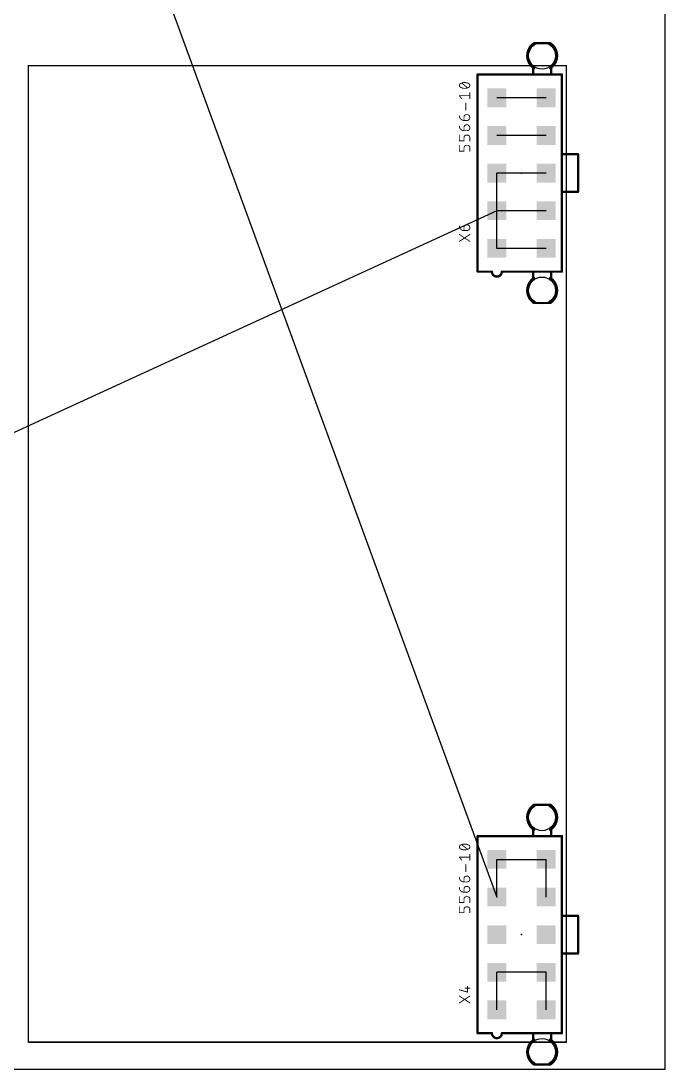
# Model space of a CAD drawing. Extents: x -93 to 210, y -228 to 208.
# Drawn here: x 138.2 to 210, y 0 to 117 of the extents above; entities that cross this region are included whole.
import ezdxf

# ---------------------------------------------------------------- set-up
doc = ezdxf.new("R2010")
doc.units = 0
for name, color, linetype in [('121', 253, 'CONTINUOUS'), ('17', 110, 'CONTINUOUS'), ('19', 53, 'CONTINUOUS'), ('20', 31, 'CONTINUOUS'), ('21', 253, 'CONTINUOUS'), ('23', 53, 'CONTINUOUS'), ('25', 253, 'CONTINUOUS'), ('27', 253, 'CONTINUOUS')]:
    doc.layers.add(name, color=color, linetype=linetype)

# ---------------------------------------------------------------- blocks, each defined once
blk = doc.blocks.new('SQUAREP')
blk.add_solid([(-0.5, -0.5), (0.5, -0.5), (-0.5, 0.5), (0.5, 0.5)])

msp = doc.modelspace()

# ---------------------------------------------------------------- linework, layer by layer
at = {"layer": '121', "const_width": 0.1524}
for points in [[(139, 112), (199, 112)], [(139, 3), (139, 112)], [(199, 112), (199, 3)], [(199, 3), (139, 3)]]:
    msp.add_lwpolyline(points, dxfattribs=at)
at = {"layer": '121', "const_width": 0.0762}
for points in [[(139, 112.0381, 1), (139, 111.9619)], [(139.0381, 112, 1), (138.9619, 112)], [(199.0381, 112, 1), (198.9619, 112)], [(199, 111.9619, 1), (199, 112.0381)], [(139, 3.0381, 1), (139, 2.9619)], [(138.9619, 3, 1), (139.0381, 3)], [(198.9619, 3, 1), (199.0381, 3)], [(199, 2.9619, 1), (199, 3.0381)]]:
    msp.add_lwpolyline(points, format="xyb", dxfattribs=at)
at = {"layer": '19'}
for p, q in [((133.75, 176.4), (191.25, 19.2)), ((196.75, 108.4), (191.25, 108.4)), ((196.75, 104.2), (191.25, 104.2)), ((196.75, 100), (191.25, 100)), ((191.25, 91.6), (191.25, 100)), ((191.25, 95.8), (33.75, 23.4)), ((196.75, 95.8), (191.25, 95.8)), ((196.75, 91.6), (191.25, 91.6)), ((191.25, 23.4), (196.75, 23.4)), ((191.25, 19.2), (191.25, 23.4)), ((196.75, 19.2), (196.75, 23.4)), ((191.25, 6.6), (191.25, 10.8)), ((196.75, 10.8), (191.25, 10.8)), ((196.75, 6.6), (196.75, 10.8))]:
    msp.add_line(p, q, dxfattribs=at)
at = {"layer": '20'}
for p, q in [((210, 0), (210, 180)), ((0, 0), (210, 0))]:
    msp.add_line(p, q, dxfattribs=at)
for centre in [(196.29, 113.1), (196.29, 86.9), (196.29, 28.1), (196.29, 1.9)]:
    msp.add_circle(centre, 1.5, dxfattribs=at)
at = {"layer": '21'}
for points, const_width in [([(195.4, 114.5, 0.546), (195.4, 111.7)], 0.254), ([(195.4, 114.5635, 1), (195.4, 114.4365)], 0.127), ([(195.4343, 114.4466, 1), (195.3657, 114.5534)], 0.127), ([(197.2, 111.7, 0.546), (197.2, 114.5)], 0.254), ([(197.2343, 114.5534, 1), (197.1657, 114.4466)], 0.127), ([(197.2, 114.4365, 1), (197.2, 114.5635)], 0.127), ([(195.3635, 111.8, 1), (195.2365, 111.8)], 0.127), ([(195.2365, 111.1, 1), (195.3635, 111.1)], 0.127), ([(195.3657, 111.6466, 1), (195.4343, 111.7534)], 0.127), ([(197.1657, 111.7534, 1), (197.2343, 111.6466)], 0.127), ([(197.3635, 111.8, 1), (197.2365, 111.8)], 0.127), ([(197.2365, 111.1, 1), (197.3635, 111.1)], 0.127), ([(189.1635, 111, 1), (189.0365, 111)], 0.127), ([(189.1, 111.0635, 1), (189.1, 110.9365)], 0.127), ([(198.5635, 111, 1), (198.4365, 111)], 0.127), ([(198.5, 110.9365, 1), (198.5, 111.0635)], 0.127), ([(189.1, 89.0635, 1), (189.1, 88.9365)], 0.127), ([(189.0365, 89, 1), (189.1635, 89)], 0.127), ([(190.7, 89, 1), (191.8, 89)], 0.254), ([(190.7635, 89, 1), (190.6365, 89)], 0.127), ([(190.7, 88.9365, 1), (190.7, 89.0635)], 0.127), ([(191.8, 89.0635, 1), (191.8, 88.9365)], 0.127), ([(191.8635, 89, 1), (191.7365, 89)], 0.127), ([(195.3635, 88.9, 1), (195.2365, 88.9)], 0.127), ([(197.3635, 88.9, 1), (197.2365, 88.9)], 0.127), ([(198.4365, 89, 1), (198.5635, 89)], 0.127), ([(198.5, 88.9365, 1), (198.5, 89.0635)], 0.127), ([(195.4, 88.3, 0.546), (195.4, 85.5)], 0.254), ([(195.2365, 88.2, 1), (195.3635, 88.2)], 0.127), ([(195.4343, 88.2466, 1), (195.3657, 88.3534)], 0.127), ([(197.2, 85.5, 0.546), (197.2, 88.3)], 0.254), ([(197.2343, 88.3534, 1), (197.1657, 88.2466)], 0.127), ([(197.2365, 88.2, 1), (197.3635, 88.2)], 0.127), ([(195.4, 85.5635, 1), (195.4, 85.4365)], 0.127), ([(195.3657, 85.4466, 1), (195.4343, 85.5534)], 0.127), ([(197.1657, 85.5534, 1), (197.2343, 85.4466)], 0.127), ([(197.2, 85.4365, 1), (197.2, 85.5635)], 0.127), ([(195.4, 29.5, 0.546), (195.4, 26.7)], 0.254), ([(195.4, 29.5635, 1), (195.4, 29.4365)], 0.127), ([(195.4343, 29.4466, 1), (195.3657, 29.5534)], 0.127), ([(197.2, 26.7, 0.546), (197.2, 29.5)], 0.254), ([(197.2343, 29.5534, 1), (197.1657, 29.4466)], 0.127), ([(197.2, 29.4365, 1), (197.2, 29.5635)], 0.127), ([(195.3635, 26.8, 1), (195.2365, 26.8)], 0.127), ([(197.3635, 26.8, 1), (197.2365, 26.8)], 0.127), ([(189.1635, 26, 1), (189.0365, 26)], 0.127), ([(189.1, 26.0635, 1), (189.1, 25.9365)], 0.127), ([(195.2365, 26.1, 1), (195.3635, 26.1)], 0.127), ([(195.3657, 26.6466, 1), (195.4343, 26.7534)], 0.127), ([(197.1657, 26.7534, 1), (197.2343, 26.6466)], 0.127), ([(197.2365, 26.1, 1), (197.3635, 26.1)], 0.127), ([(198.5635, 26, 1), (198.4365, 26)], 0.127), ([(198.5, 25.9365, 1), (198.5, 26.0635)], 0.127), ([(189.1, 4.0635, 1), (189.1, 3.9365)], 0.127), ([(189.0365, 4, 1), (189.1635, 4)], 0.127), ([(190.7, 4, 1), (191.8, 4)], 0.254), ([(190.7635, 4, 1), (190.6365, 4)], 0.127), ([(190.7, 3.9365, 1), (190.7, 4.0635)], 0.127), ([(191.8, 4.0635, 1), (191.8, 3.9365)], 0.127), ([(191.8635, 4, 1), (191.7365, 4)], 0.127), ([(195.3635, 3.9, 1), (195.2365, 3.9)], 0.127), ([(197.3635, 3.9, 1), (197.2365, 3.9)], 0.127), ([(198.4365, 4, 1), (198.5635, 4)], 0.127), ([(198.5, 3.9365, 1), (198.5, 4.0635)], 0.127), ([(195.4, 3.3, 0.546), (195.4, 0.5)], 0.254), ([(195.2365, 3.2, 1), (195.3635, 3.2)], 0.127), ([(195.4343, 3.2466, 1), (195.3657, 3.3534)], 0.127), ([(197.2, 0.5, 0.546), (197.2, 3.3)], 0.254), ([(197.2343, 3.3534, 1), (197.1657, 3.2466)], 0.127), ([(197.2365, 3.2, 1), (197.3635, 3.2)], 0.127), ([(195.4, 0.5635, 1), (195.4, 0.4365)], 0.127), ([(195.3657, 0.4466, 1), (195.4343, 0.5534)], 0.127), ([(197.1657, 0.5534, 1), (197.2343, 0.4466)], 0.127), ([(197.2, 0.4365, 1), (197.2, 0.5635)], 0.127)]:
    msp.add_lwpolyline(points, format="xyb", dxfattribs=dict(at, const_width=const_width))
at = {"layer": '21', "const_width": 0.254}
for points in [[(197.2, 114.5), (195.4, 114.5)], [(195.3, 111.8), (195.3, 111.1)], [(197.3, 111.8), (197.3, 111.1)], [(189.1, 89), (189.1, 111)], [(189.1, 111), (198.5, 111)], [(198.5, 111), (198.5, 89)], [(190.7, 89), (189.1, 89)], [(198.5, 89), (191.8, 89)], [(195.3, 88.2), (195.3, 88.9)], [(197.3, 88.2), (197.3, 88.9)], [(195.4, 85.5), (197.2, 85.5)], [(197.2, 29.5), (195.4, 29.5)], [(195.3, 26.8), (195.3, 26.1)], [(197.3, 26.8), (197.3, 26.1)], [(189.1, 4), (189.1, 26)], [(189.1, 26), (198.5, 26)], [(198.5, 26), (198.5, 4)], [(190.7, 4), (189.1, 4)], [(198.5, 4), (191.8, 4)], [(195.3, 3.2), (195.3, 3.9)], [(197.3, 3.2), (197.3, 3.9)], [(195.4, 0.5), (197.2, 0.5)]]:
    msp.add_lwpolyline(points, dxfattribs=at)
at = {"layer": '23'}
for p in [(194, 100), (194, 15)]:
    msp.add_point(p, dxfattribs=at)
at = {"layer": '25'}
for points, const_width in [([(187.0658, 94.1044, 0.4142), (187.5851, 93.5851)], 0.1016), ([(187.0912, 94.1044, 1), (187.0404, 94.1044)], 0.0508), ([(187.8447, 94.2342, 0.4142), (187.5851, 93.9746)], 0.1016), ([(187.6105, 93.9746, 1), (187.5597, 93.9746)], 0.0508), ([(187.5597, 93.9746, 1), (187.6105, 93.9746)], 0.0508), ([(187.5851, 93.6105, 1), (187.5851, 93.5597)], 0.0508), ([(187.5597, 93.5851, 1), (187.6105, 93.5851)], 0.0508), ([(187.5851, 93.5597, 1), (187.5851, 93.6105)], 0.0508), ([(187.8447, 94.2596, 1), (187.8447, 94.2088)], 0.0508), ([(187.8447, 94.2088, 1), (187.8447, 94.2596)], 0.0508), ([(187.9096, 93.5851, 1), (187.9096, 94.2342)], 0.1016), ([(187.9096, 94.2596, 1), (187.9096, 94.2088)], 0.0508), ([(187.9096, 93.6105, 1), (187.9096, 93.5597)], 0.0508), ([(187.9096, 94.2088, 1), (187.9096, 94.2596)], 0.0508), ([(187.9096, 93.5597, 1), (187.9096, 93.6105)], 0.0508), ([(187.0799, 93.1772, 1), (187.0517, 93.135)], 0.0508), ([(187.0517, 92.3983, 1), (187.0799, 92.356)], 0.0508), ([(188.2483, 93.135, 1), (188.2201, 93.1772)], 0.0508), ([(188.2201, 92.356, 1), (188.2483, 92.3983)], 0.0508), ([(187.0728, 8.8692, 1), (187.0588, 8.8203)], 0.0508), ([(187.0799, 8.1772, 1), (187.0517, 8.135)], 0.0508), ([(187.7149, 9.0649, 1), (187.7149, 9.0141)], 0.0508), ([(188, 9.2342, 1), (187.9492, 9.2342)], 0.0508), ([(187.9492, 8.5851, 1), (188, 8.5851)], 0.0508), ([(187.9676, 8.5607, 1), (187.9815, 8.6095)], 0.0508), ([(188.2483, 8.135, 1), (188.2201, 8.1772)], 0.0508), ([(188.2342, 9.0141, 1), (188.2342, 9.0649)], 0.0508), ([(187.0517, 7.3983, 1), (187.0799, 7.356)], 0.0508), ([(188.2201, 7.356, 1), (188.2483, 7.3983)], 0.0508)]:
    msp.add_lwpolyline(points, format="xyb", dxfattribs=dict(at, const_width=const_width))
at = {"layer": '25', "const_width": 0.1016}
for points in [[(187.5851, 93.5851), (187.5851, 93.9746)], [(187.9096, 93.5851), (187.5851, 93.5851)], [(187.8447, 94.2342), (187.9096, 94.2342)], [(188.2342, 92.3772), (187.0658, 93.1561)], [(187.0658, 92.3772), (188.2342, 93.1561)], [(187.0658, 8.8447), (187.9746, 8.5851)], [(188.2342, 7.3772), (187.0658, 8.1561)], [(187.0658, 7.3772), (188.2342, 8.1561)], [(187.7149, 9.0395), (188.2342, 9.0395)], [(187.9746, 8.5851), (187.9746, 9.2342)]]:
    msp.add_lwpolyline(points, dxfattribs=at)
at = {"layer": '27'}
for points, const_width in [([(187.2281, 110.0118, 0.3205), (187.0658, 109.7846)], 0.1016), ([(187.2169, 110.0347, 1), (187.2392, 109.989)], 0.0508), ([(187.65, 110.1092, 0.1139), (187.2281, 110.0118)], 0.1016), ([(187.2363, 109.9878, 1), (187.2198, 110.0359)], 0.0508), ([(187.3413, 110.0641, 1), (187.3096, 110.0245)], 0.0508), ([(188.0719, 110.0118, 0.1139), (187.65, 110.1092)], 0.1016), ([(187.65, 110.1346, 1), (187.65, 110.0838)], 0.0508), ([(187.65, 110.0838, 1), (187.65, 110.1346)], 0.0508), ([(188.0802, 110.0359, 1), (188.0637, 109.9878)], 0.0508), ([(188.2342, 109.7846, 0.3205), (188.0719, 110.0118)], 0.1016), ([(188.0608, 109.989, 1), (188.0831, 110.0347)], 0.0508), ([(187.0658, 109.7846, 0.3205), (187.2281, 109.5575)], 0.1016), ([(187.0912, 109.7846, 1), (187.0404, 109.7846)], 0.0508), ([(187.0404, 109.7846, 1), (187.0912, 109.7846)], 0.0508), ([(187.2392, 109.5803, 1), (187.2169, 109.5346)], 0.0508), ([(187.2281, 109.5575, 0.1139), (187.65, 109.4601)], 0.1016), ([(187.2198, 109.5334, 1), (187.2363, 109.5815)], 0.0508), ([(187.65, 109.4601, 0.1139), (188.0719, 109.5575)], 0.1016), ([(187.65, 109.4855, 1), (187.65, 109.4347)], 0.0508), ([(187.65, 109.4347, 1), (187.65, 109.4855)], 0.0508), ([(187.9587, 109.5052, 1), (187.9904, 109.5448)], 0.0508), ([(188.0719, 109.5575, 0.3205), (188.2342, 109.7846)], 0.1016), ([(188.0637, 109.5815, 1), (188.0802, 109.5334)], 0.0508), ([(188.0831, 109.5346, 1), (188.0608, 109.5803)], 0.0508), ([(188.2596, 109.7846, 1), (188.2088, 109.7846)], 0.0508), ([(188.2088, 109.7846, 1), (188.2596, 109.7846)], 0.0508), ([(188.2596, 108.9662, 1), (188.2088, 108.9662)], 0.0508), ([(187.0856, 108.6575, 1), (187.046, 108.6258)], 0.0508), ([(187.0658, 108.667, 1), (187.0658, 108.6162)], 0.0508), ([(187.3056, 108.3012, 1), (187.3453, 108.333)], 0.0508), ([(187.8052, 107.8119, 1), (187.7544, 107.8119)], 0.0508), ([(188.2088, 108.3171, 1), (188.2596, 108.3171)], 0.0508), ([(188.2342, 108.6162, 1), (188.2342, 108.667)], 0.0508), ([(187.8447, 106.5278, 0.4142), (187.5851, 106.2682)], 0.1016), ([(187.7544, 107.033, 1), (187.8052, 107.033)], 0.0508), ([(187.8447, 106.5532, 1), (187.8447, 106.5024)], 0.0508), ([(187.8447, 106.5024, 1), (187.8447, 106.5532)], 0.0508), ([(187.9096, 105.8787, 1), (187.9096, 106.5278)], 0.1016), ([(187.9096, 106.5532, 1), (187.9096, 106.5024)], 0.0508), ([(187.9096, 106.5024, 1), (187.9096, 106.5532)], 0.0508), ([(187.0658, 106.398, 0.4142), (187.5851, 105.8787)], 0.1016), ([(187.0912, 106.398, 1), (187.0404, 106.398)], 0.0508), ([(187.0658, 105.255, 0.4142), (187.5851, 104.7357)], 0.1016), ([(187.0912, 105.255, 1), (187.0404, 105.255)], 0.0508), ([(187.6105, 106.2682, 1), (187.5597, 106.2682)], 0.0508), ([(187.5597, 106.2682, 1), (187.6105, 106.2682)], 0.0508), ([(187.5851, 105.9041, 1), (187.5851, 105.8533)], 0.0508), ([(187.5597, 105.8787, 1), (187.6105, 105.8787)], 0.0508), ([(187.8447, 105.3848, 0.4142), (187.5851, 105.1252)], 0.1016), ([(187.5851, 105.8533, 1), (187.5851, 105.9041)], 0.0508), ([(187.8447, 105.4102, 1), (187.8447, 105.3594)], 0.0508), ([(187.8447, 105.3594, 1), (187.8447, 105.4102)], 0.0508), ([(187.9096, 105.9041, 1), (187.9096, 105.8533)], 0.0508), ([(187.9096, 104.7357, 1), (187.9096, 105.3848)], 0.1016), ([(187.9096, 105.4102, 1), (187.9096, 105.3594)], 0.0508), ([(187.9096, 105.8533, 1), (187.9096, 105.9041)], 0.0508), ([(187.9096, 105.3594, 1), (187.9096, 105.4102)], 0.0508), ([(187.0912, 104.2418, 1), (187.0404, 104.2418)], 0.0508), ([(187.6105, 105.1252, 1), (187.5597, 105.1252)], 0.0508), ([(187.5597, 105.1252, 1), (187.6105, 105.1252)], 0.0508), ([(187.5851, 104.7611, 1), (187.5851, 104.7103)], 0.0508), ([(187.5597, 104.7357, 1), (187.6105, 104.7357)], 0.0508), ([(187.8447, 104.2418, 0.4142), (187.5851, 103.9822)], 0.1016), ([(187.5851, 104.7103, 1), (187.5851, 104.7611)], 0.0508), ([(187.8447, 104.2672, 1), (187.8447, 104.2164)], 0.0508), ([(187.8447, 104.2164, 1), (187.8447, 104.2672)], 0.0508), ([(187.9096, 104.7611, 1), (187.9096, 104.7103)], 0.0508), ([(187.9096, 104.7103, 1), (187.9096, 104.7611)], 0.0508), ([(188.2342, 103.9822, 0.4142), (187.9746, 104.2418)], 0.1016), ([(187.9746, 104.2672, 1), (187.9746, 104.2164)], 0.0508), ([(187.9746, 104.2164, 1), (187.9746, 104.2672)], 0.0508), ([(187.0658, 103.6181, 1), (187.0658, 103.5673)], 0.0508), ([(187.0404, 103.5927, 1), (187.0912, 103.5927)], 0.0508), ([(187.0912, 103.0988, 1), (187.0404, 103.0988)], 0.0508), ([(187.6105, 103.9822, 1), (187.5597, 103.9822)], 0.0508), ([(187.5597, 103.9822, 1), (187.6105, 103.9822)], 0.0508), ([(187.5597, 103.5927, 1), (187.6105, 103.5927)], 0.0508), ([(187.8447, 103.0988, 0.4142), (187.5851, 102.8392)], 0.1016), ([(187.5851, 103.5673, 1), (187.5851, 103.6181)], 0.0508), ([(187.8447, 103.1242, 1), (187.8447, 103.0734)], 0.0508), ([(187.8447, 103.0734, 1), (187.8447, 103.1242)], 0.0508), ([(188.2342, 102.8392, 0.4142), (187.9746, 103.0988)], 0.1016), ([(187.9746, 103.1242, 1), (187.9746, 103.0734)], 0.0508), ([(187.9746, 103.0734, 1), (187.9746, 103.1242)], 0.0508), ([(188.2596, 103.9822, 1), (188.2088, 103.9822)], 0.0508), ([(188.2088, 103.9822, 1), (188.2596, 103.9822)], 0.0508), ([(188.2088, 103.5927, 1), (188.2596, 103.5927)], 0.0508), ([(187.0658, 102.4751, 1), (187.0658, 102.4243)], 0.0508), ([(187.0404, 102.4497, 1), (187.0912, 102.4497)], 0.0508), ([(187.6105, 102.8392, 1), (187.5597, 102.8392)], 0.0508), ([(187.5597, 102.8392, 1), (187.6105, 102.8392)], 0.0508), ([(187.5597, 102.4497, 1), (187.6105, 102.4497)], 0.0508), ([(187.5851, 102.4243, 1), (187.5851, 102.4751)], 0.0508), ([(188.2596, 102.8392, 1), (188.2088, 102.8392)], 0.0508), ([(188.2088, 102.8392, 1), (188.2596, 102.8392)], 0.0508), ([(188.2088, 102.4497, 1), (188.2596, 102.4497)], 0.0508), ([(198.6, 102.1635, 1), (198.6, 102.0365)], 0.127), ([(200.3635, 102.1, 1), (200.2365, 102.1)], 0.127), ([(200.3, 102.0365, 1), (200.3, 102.1635)], 0.127), ([(198.6, 97.9635, 1), (198.6, 97.8365)], 0.127), ([(200.2365, 97.9, 1), (200.3635, 97.9)], 0.127), ([(200.3, 97.8365, 1), (200.3, 97.9635)], 0.127), ([(187.2281, 25.0118, 0.3205), (187.0658, 24.7846)], 0.1016), ([(187.0658, 24.7846, 0.3205), (187.2281, 24.5575)], 0.1016), ([(187.0912, 24.7846, 1), (187.0404, 24.7846)], 0.0508), ([(187.0404, 24.7846, 1), (187.0912, 24.7846)], 0.0508), ([(187.2169, 25.0347, 1), (187.2392, 24.989)], 0.0508), ([(187.2392, 24.5803, 1), (187.2169, 24.5346)], 0.0508), ([(187.65, 25.1092, 0.1139), (187.2281, 25.0118)], 0.1016), ([(187.2281, 24.5575, 0.1139), (187.65, 24.4601)], 0.1016), ([(187.2363, 24.9878, 1), (187.2198, 25.0359)], 0.0508), ([(187.2198, 24.5334, 1), (187.2363, 24.5815)], 0.0508), ([(187.3413, 25.0641, 1), (187.3096, 25.0245)], 0.0508), ([(188.0719, 25.0118, 0.1139), (187.65, 25.1092)], 0.1016), ([(187.65, 25.1346, 1), (187.65, 25.0838)], 0.0508), ([(187.65, 24.4601, 0.1139), (188.0719, 24.5575)], 0.1016), ([(187.65, 25.0838, 1), (187.65, 25.1346)], 0.0508), ([(187.9587, 24.5052, 1), (187.9904, 24.5448)], 0.0508), ([(188.0802, 25.0359, 1), (188.0637, 24.9878)], 0.0508), ([(188.2342, 24.7846, 0.3205), (188.0719, 25.0118)], 0.1016), ([(188.0719, 24.5575, 0.3205), (188.2342, 24.7846)], 0.1016), ([(188.0637, 24.5815, 1), (188.0802, 24.5334)], 0.0508), ([(188.0608, 24.989, 1), (188.0831, 25.0347)], 0.0508), ([(188.0831, 24.5346, 1), (188.0608, 24.5803)], 0.0508), ([(188.2596, 24.7846, 1), (188.2088, 24.7846)], 0.0508), ([(188.2088, 24.7846, 1), (188.2596, 24.7846)], 0.0508), ([(187.0856, 23.6575, 1), (187.046, 23.6258)], 0.0508), ([(187.0658, 23.667, 1), (187.0658, 23.6162)], 0.0508), ([(187.65, 24.4855, 1), (187.65, 24.4347)], 0.0508), ([(187.65, 24.4347, 1), (187.65, 24.4855)], 0.0508), ([(188.2596, 23.9662, 1), (188.2088, 23.9662)], 0.0508), ([(188.2342, 23.6162, 1), (188.2342, 23.667)], 0.0508), ([(187.3056, 23.3012, 1), (187.3453, 23.333)], 0.0508), ([(187.8052, 22.8119, 1), (187.7544, 22.8119)], 0.0508), ([(188.2088, 23.3171, 1), (188.2596, 23.3171)], 0.0508), ([(187.0658, 21.398, 0.4142), (187.5851, 20.8787)], 0.1016), ([(187.0912, 21.398, 1), (187.0404, 21.398)], 0.0508), ([(187.8447, 21.5278, 0.4142), (187.5851, 21.2682)], 0.1016), ([(187.6105, 21.2682, 1), (187.5597, 21.2682)], 0.0508), ([(187.5597, 21.2682, 1), (187.6105, 21.2682)], 0.0508), ([(187.7544, 22.033, 1), (187.8052, 22.033)], 0.0508), ([(187.8447, 21.5532, 1), (187.8447, 21.5024)], 0.0508), ([(187.8447, 21.5024, 1), (187.8447, 21.5532)], 0.0508), ([(187.9096, 20.8787, 1), (187.9096, 21.5278)], 0.1016), ([(187.9096, 21.5532, 1), (187.9096, 21.5024)], 0.0508), ([(187.9096, 21.5024, 1), (187.9096, 21.5532)], 0.0508), ([(187.0658, 20.255, 0.4142), (187.5851, 19.7357)], 0.1016), ([(187.0912, 20.255, 1), (187.0404, 20.255)], 0.0508), ([(187.5851, 20.9041, 1), (187.5851, 20.8533)], 0.0508), ([(187.5597, 20.8787, 1), (187.6105, 20.8787)], 0.0508), ([(187.8447, 20.3848, 0.4142), (187.5851, 20.1252)], 0.1016), ([(187.6105, 20.1252, 1), (187.5597, 20.1252)], 0.0508), ([(187.5597, 20.1252, 1), (187.6105, 20.1252)], 0.0508), ([(187.5851, 20.8533, 1), (187.5851, 20.9041)], 0.0508), ([(187.8447, 20.4102, 1), (187.8447, 20.3594)], 0.0508), ([(187.8447, 20.3594, 1), (187.8447, 20.4102)], 0.0508), ([(187.9096, 20.9041, 1), (187.9096, 20.8533)], 0.0508), ([(187.9096, 19.7357, 1), (187.9096, 20.3848)], 0.1016), ([(187.9096, 20.4102, 1), (187.9096, 20.3594)], 0.0508), ([(187.9096, 20.8533, 1), (187.9096, 20.9041)], 0.0508), ([(187.9096, 20.3594, 1), (187.9096, 20.4102)], 0.0508), ([(187.0912, 19.2418, 1), (187.0404, 19.2418)], 0.0508), ([(187.5851, 19.7611, 1), (187.5851, 19.7103)], 0.0508), ([(187.5597, 19.7357, 1), (187.6105, 19.7357)], 0.0508), ([(187.8447, 19.2418, 0.4142), (187.5851, 18.9822)], 0.1016), ([(187.6105, 18.9822, 1), (187.5597, 18.9822)], 0.0508), ([(187.5597, 18.9822, 1), (187.6105, 18.9822)], 0.0508), ([(187.5851, 19.7103, 1), (187.5851, 19.7611)], 0.0508), ([(187.8447, 19.2672, 1), (187.8447, 19.2164)], 0.0508), ([(187.8447, 19.2164, 1), (187.8447, 19.2672)], 0.0508), ([(187.9096, 19.7611, 1), (187.9096, 19.7103)], 0.0508), ([(187.9096, 19.7103, 1), (187.9096, 19.7611)], 0.0508), ([(188.2342, 18.9822, 0.4142), (187.9746, 19.2418)], 0.1016), ([(187.9746, 19.2672, 1), (187.9746, 19.2164)], 0.0508), ([(187.9746, 19.2164, 1), (187.9746, 19.2672)], 0.0508), ([(188.2596, 18.9822, 1), (188.2088, 18.9822)], 0.0508), ([(188.2088, 18.9822, 1), (188.2596, 18.9822)], 0.0508), ([(187.0658, 18.6181, 1), (187.0658, 18.5673)], 0.0508), ([(187.0404, 18.5927, 1), (187.0912, 18.5927)], 0.0508), ([(187.0912, 18.0988, 1), (187.0404, 18.0988)], 0.0508), ([(187.5597, 18.5927, 1), (187.6105, 18.5927)], 0.0508), ([(187.8447, 18.0988, 0.4142), (187.5851, 17.8392)], 0.1016), ([(187.6105, 17.8392, 1), (187.5597, 17.8392)], 0.0508), ([(187.5597, 17.8392, 1), (187.6105, 17.8392)], 0.0508), ([(187.5851, 18.5673, 1), (187.5851, 18.6181)], 0.0508), ([(187.8447, 18.1242, 1), (187.8447, 18.0734)], 0.0508), ([(187.8447, 18.0734, 1), (187.8447, 18.1242)], 0.0508), ([(188.2342, 17.8392, 0.4142), (187.9746, 18.0988)], 0.1016), ([(187.9746, 18.1242, 1), (187.9746, 18.0734)], 0.0508), ([(187.9746, 18.0734, 1), (187.9746, 18.1242)], 0.0508), ([(188.2088, 18.5927, 1), (188.2596, 18.5927)], 0.0508), ([(188.2596, 17.8392, 1), (188.2088, 17.8392)], 0.0508), ([(188.2088, 17.8392, 1), (188.2596, 17.8392)], 0.0508), ([(187.0658, 17.4751, 1), (187.0658, 17.4243)], 0.0508), ([(187.0404, 17.4497, 1), (187.0912, 17.4497)], 0.0508), ([(187.5597, 17.4497, 1), (187.6105, 17.4497)], 0.0508), ([(187.5851, 17.4243, 1), (187.5851, 17.4751)], 0.0508), ([(188.2088, 17.4497, 1), (188.2596, 17.4497)], 0.0508), ([(198.6, 17.1635, 1), (198.6, 17.0365)], 0.127), ([(200.3635, 17.1, 1), (200.2365, 17.1)], 0.127), ([(200.3, 17.0365, 1), (200.3, 17.1635)], 0.127), ([(198.6, 12.9635, 1), (198.6, 12.8365)], 0.127), ([(200.2365, 12.9, 1), (200.3635, 12.9)], 0.127), ([(200.3, 12.8365, 1), (200.3, 12.9635)], 0.127)]:
    msp.add_lwpolyline(points, format="xyb", dxfattribs=dict(at, const_width=const_width))
for points, const_width in [([(187.9746, 109.525), (187.3254, 110.0443)], 0.1016), ([(188.2342, 108.3171), (188.2342, 108.9662)], 0.1016), ([(187.3254, 108.3171), (187.0658, 108.6416)], 0.1016), ([(187.0658, 108.6416), (188.2342, 108.6416)], 0.1016), ([(187.7798, 107.033), (187.7798, 107.8119)], 0.1016), ([(187.8447, 106.5278), (187.9096, 106.5278)], 0.1016), ([(187.5851, 105.8787), (187.5851, 106.2682)], 0.1016), ([(187.9096, 105.8787), (187.5851, 105.8787)], 0.1016), ([(187.8447, 105.3848), (187.9096, 105.3848)], 0.1016), ([(187.0658, 103.5927), (187.0658, 104.2418)], 0.1016), ([(187.5851, 104.7357), (187.5851, 105.1252)], 0.1016), ([(187.9096, 104.7357), (187.5851, 104.7357)], 0.1016), ([(187.9746, 104.2418), (187.8447, 104.2418)], 0.1016), ([(187.5851, 103.5927), (187.0658, 103.5927)], 0.1016), ([(187.0658, 102.4497), (187.0658, 103.0988)], 0.1016), ([(187.5851, 103.9822), (187.5851, 103.5927)], 0.1016), ([(187.9746, 103.0988), (187.8447, 103.0988)], 0.1016), ([(188.2342, 103.5927), (188.2342, 103.9822)], 0.1016), ([(187.5851, 102.4497), (187.0658, 102.4497)], 0.1016), ([(187.5851, 102.8392), (187.5851, 102.4497)], 0.1016), ([(188.2342, 102.4497), (188.2342, 102.8392)], 0.1016), ([(200.3, 102.1), (198.6, 102.1)], 0.254), ([(200.3, 102.1), (200.3, 97.9)], 0.254), ([(200.3, 97.9), (198.6, 97.9)], 0.254), ([(187.9746, 24.525), (187.3254, 25.0443)], 0.1016), ([(187.3254, 23.3171), (187.0658, 23.6416)], 0.1016), ([(187.0658, 23.6416), (188.2342, 23.6416)], 0.1016), ([(188.2342, 23.3171), (188.2342, 23.9662)], 0.1016), ([(187.7798, 22.033), (187.7798, 22.8119)], 0.1016), ([(187.5851, 20.8787), (187.5851, 21.2682)], 0.1016), ([(187.8447, 21.5278), (187.9096, 21.5278)], 0.1016), ([(187.9096, 20.8787), (187.5851, 20.8787)], 0.1016), ([(187.5851, 19.7357), (187.5851, 20.1252)], 0.1016), ([(187.8447, 20.3848), (187.9096, 20.3848)], 0.1016), ([(187.0658, 18.5927), (187.0658, 19.2418)], 0.1016), ([(187.9096, 19.7357), (187.5851, 19.7357)], 0.1016), ([(187.5851, 18.9822), (187.5851, 18.5927)], 0.1016), ([(187.9746, 19.2418), (187.8447, 19.2418)], 0.1016), ([(188.2342, 18.5927), (188.2342, 18.9822)], 0.1016), ([(187.5851, 18.5927), (187.0658, 18.5927)], 0.1016), ([(187.0658, 17.4497), (187.0658, 18.0988)], 0.1016), ([(187.5851, 17.8392), (187.5851, 17.4497)], 0.1016), ([(187.9746, 18.0988), (187.8447, 18.0988)], 0.1016), ([(188.2342, 17.4497), (188.2342, 17.8392)], 0.1016), ([(187.5851, 17.4497), (187.0658, 17.4497)], 0.1016), ([(200.3, 17.1), (198.6, 17.1)], 0.254), ([(200.3, 17.1), (200.3, 12.9)], 0.254), ([(200.3, 12.9), (198.6, 12.9)], 0.254)]:
    msp.add_lwpolyline(points, dxfattribs=dict(at, const_width=const_width))

# ---------------------------------------------------------------- block references
at = {"layer": '17', "xscale": 2.1, "yscale": 2.1, "rotation": 270}
for p in [(191.25, 108.4), (191.25, 108.4), (196.75, 108.4), (196.75, 108.4), (191.25, 104.2), (191.25, 104.2), (196.75, 104.2), (196.75, 104.2), (191.25, 100), (191.25, 100), (196.75, 100), (196.75, 100), (191.25, 95.8), (191.25, 95.8), (196.75, 95.8), (196.75, 95.8), (191.25, 91.6), (191.25, 91.6), (196.75, 91.6), (196.75, 91.6), (191.25, 23.4), (191.25, 23.4), (196.75, 23.4), (196.75, 23.4), (191.25, 19.2), (191.25, 19.2), (196.75, 19.2), (196.75, 19.2), (191.25, 15), (191.25, 15), (196.75, 15), (196.75, 15), (191.25, 10.8), (191.25, 10.8), (196.75, 10.8), (196.75, 10.8), (191.25, 6.6), (191.25, 6.6), (196.75, 6.6), (196.75, 6.6)]:
    msp.add_blockref('SQUAREP', p, dxfattribs=at)

doc.saveas('drawing.dxf')
